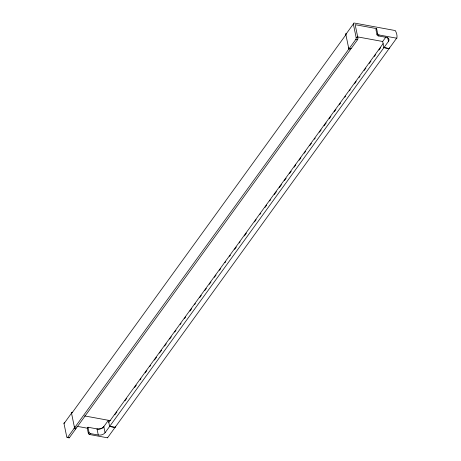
<?xml version="1.0" encoding="UTF-8"?>
<svg xmlns="http://www.w3.org/2000/svg" width="461" height="461" viewBox="0 0 461 461"><rect width="100%" height="100%" fill="white"/><g stroke="black" fill="none" stroke-linecap="round" stroke-linejoin="round"><path stroke-width="0.69" d="M387.684 37.329L388.514 41.317L105.062 432.741A5.123 3.118 -11.7 0 1 98.279 435.028L97.017 428.909L87.965 427.226L87.273 428.188L88.339 433.346A1.268 0.836 35.9 0 0 89.665 434.533L107.522 437.812L107.569 437.374M385.995 36.915L382.665 41.49L383.938 47.633L389.349 48.63L389.395 48.192A14.545 9.6 35.9 0 0 389.447 47.823M107.522 437.812L396.915 37.802A14.55 9.6 35.9 0 0 395.717 31.4L395.267 30.559L354.469 23.073A1.539 1.014 35.9 0 0 353.345 24.012L345.825 34.402L348.856 49.022L74.549 427.82L76.29 428.142L350.596 49.344L348.856 49.022M97.023 428.949A5.123 3.118 -11.7 0 0 103.8 426.661L108.364 420.288L109.632 426.431L115.043 427.422L115.089 426.984A14.545 9.6 35.9 0 0 115.141 426.621M76.053 427.969A1.487 0.657 -79.6 0 1 75.737 428.909L69.323 437.766L67.583 437.443A1.487 0.657 -79.6 0 1 66.787 437.074L63.998 423.59L71.518 413.2A1.539 1.014 35.9 0 1 72.636 412.261M67.583 437.443L73.996 428.592A1.487 0.657 -79.6 0 0 74.313 426.684M348.62 47.892A1.487 0.657 -79.6 0 0 349.409 48.261L355.823 39.404A1.487 0.657 -79.6 0 0 356.14 37.497L353.351 24.018M350.539 48.636A1.487 0.657 -79.6 0 0 351.149 48.578L357.563 39.727L355.823 39.404M357.563 39.727A1.487 0.657 -79.6 0 0 357.88 37.819L355.16 24.675L376.62 28.611L375.928 29.573L376.994 34.736A1.268 0.836 35.9 0 0 378.32 35.918L386.243 37.376A5.123 3.118 -11.7 0 1 388.514 41.317M88.339 433.346L89.036 432.389L87.965 427.226M376.994 34.736L377.692 33.774L376.62 28.611M89.665 434.533L90.362 433.576L98.279 435.028M378.325 35.923L379.017 34.961L396.875 38.24M108.802 422.42L383.108 43.622M114.783 414.86L116.892 411.95M124.914 400.874L126.602 398.546M134.618 387.471L136.306 385.142M140.104 379.899L140.951 378.729M145.169 372.903L146.857 370.575M149.808 366.495L150.655 365.325M154.452 360.081L156.561 357.171M159.518 353.091L161.627 350.176M164.583 346.096L166.271 343.768M169.642 339.106L171.331 336.772M174.707 332.11L175.975 330.364M180.193 324.532L181.04 323.368M184.417 318.707L185.679 316.961M189.903 311.129L191.592 308.801M194.542 304.721L195.389 303.557M199.607 297.725L201.296 295.397M204.672 290.735L206.361 288.402M209.311 284.322L211 281.994M214.377 277.332L216.065 274.998M219.442 270.336L220.71 268.59M224.928 262.764L225.769 261.594M229.572 256.351L230.414 255.187M234.632 249.361L236.32 247.027M239.276 242.947L240.118 241.783M244.342 235.957L246.451 233.041M254.466 221.966L256.155 219.638M259.952 214.394L260.799 213.23M265.017 207.398L266.706 205.07M269.662 200.99L270.503 199.826M274.301 194.577L276.41 191.667M279.366 187.587L281.475 184.671M284.431 180.591L286.12 178.263M289.496 173.601L291.185 171.267M294.135 167.187L295.824 164.859M299.201 160.198L300.889 157.864M304.266 153.202L305.534 151.456M309.752 145.624L311.44 143.296M314.39 139.216L315.238 138.052M319.456 132.221L321.144 129.893M324.1 125.813L326.209 122.897M329.166 118.817L330.854 116.489M334.225 111.827L335.913 109.493M339.29 104.831L340.558 103.085M344.776 97.259L345.623 96.09M349.421 90.846L350.262 89.682M354.486 83.856L356.174 81.522M359.125 77.442L359.972 76.278M364.19 70.452L365.878 68.119M369.255 63.457L370.944 61.129M374.32 56.467L375.582 54.715M378.959 50.053L380.648 47.725M357.442 36.863L382.763 41.507M356.14 37.502L357.88 37.819M349.409 48.261L351.149 48.578M84.542 415.914L110.565 420.691M76.889 426.281L87.273 428.188M73.996 428.592L75.737 428.909M383.932 47.598L389.338 48.601M109.626 426.39L115.031 427.393M103.794 426.627L105.062 432.741M71.518 413.2L74.549 427.82M90.362 433.576A1.268 0.836 35.9 0 1 89.031 432.389M69.323 437.76A1.487 0.657 -79.6 0 1 68.603 437.639M103.823 426.759A5.123 3.118 -11.7 0 1 97.041 429.047M63.993 423.59A1.539 1.014 35.9 0 1 64.771 422.622M379.017 34.961A1.268 0.836 35.9 0 1 377.692 33.774M345.825 34.402A1.539 1.014 35.9 0 1 346.292 33.497M345.975 34.022A1.971 1.302 35.9 0 0 345.9 34.748L71.593 413.54A1.971 1.302 35.9 0 1 72.579 412.301M346.067 33.878A1.971 1.302 35.9 0 1 346.493 33.578"/></g></svg>
